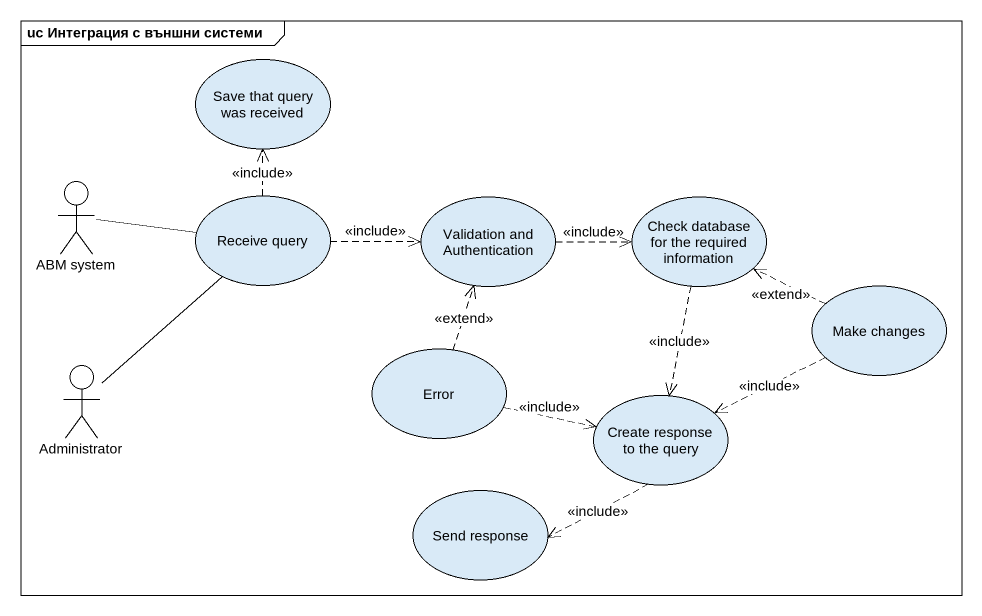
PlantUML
@startuml
mainframe uc Интеграция с външни системи
usecase "Save that query was received" as Save_that_query_was_received
actor "ABM system" as ABM_system
usecase "Receive query" as Receive_query
usecase "Validation and Authentication" as Validation_and
usecase "Check database for the required information" as Check_database_for_the
usecase "Make changes" as Make_changes
actor Administrator
usecase Error
usecase "Create response to the query" as Create_response_to_the_query
usecase "Send response" as Send_response
ABM_system -right- Receive_query
Receive_query .up.> Save_that_query_was_received : <<include>>
Receive_query .right.> Validation_and : <<include>>
Validation_and .right.> Check_database_for_the : <<include>>
Check_database_for_the ..> Create_response_to_the_query : <<include>>
Make_changes .left.> Check_database_for_the : <<extend>>
Make_changes .left.> Create_response_to_the_query : <<include>>
Administrator -up- Receive_query
Error .up.> Validation_and : <<extend>>
Error .right.> Create_response_to_the_query : <<include>>
Create_response_to_the_query .left.> Send_response : <<include>>
@enduml
